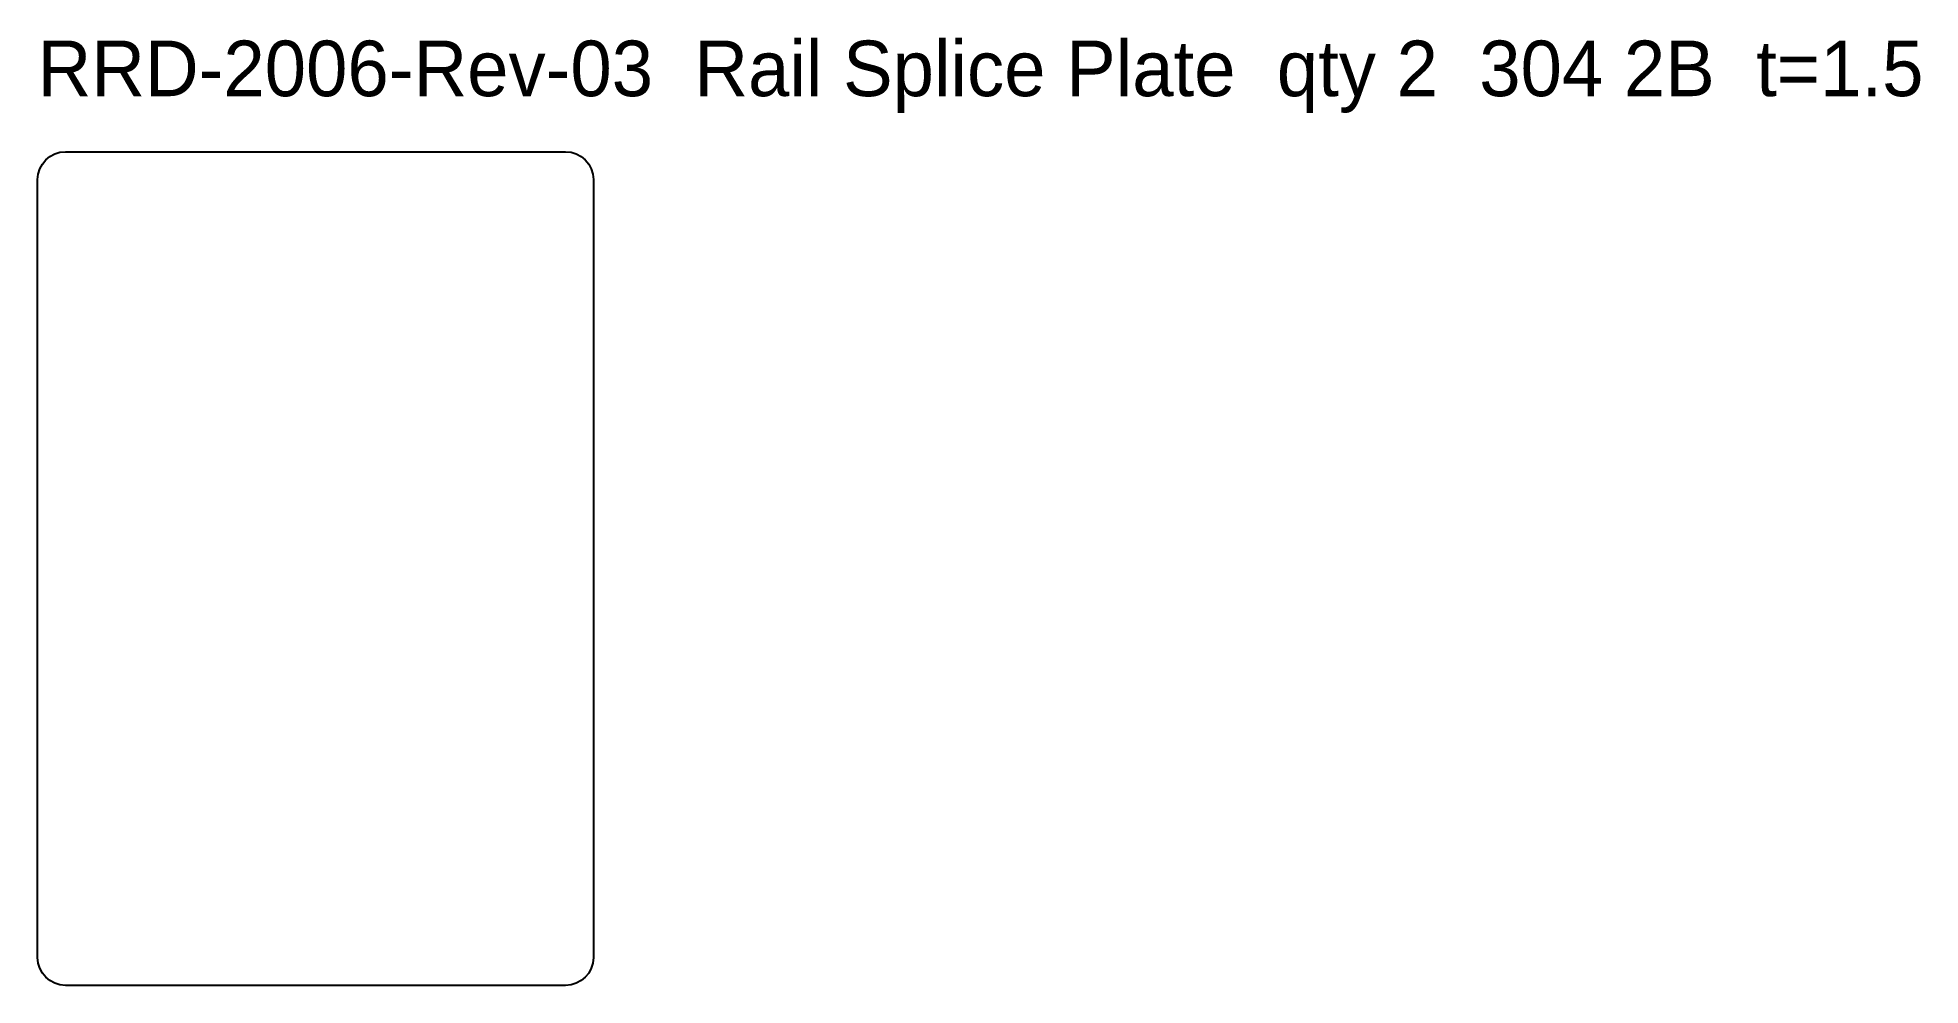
# Model space of a CAD drawing. Header units: millimetres. Extents: x 0 to 203, y 0 to 102.
import ezdxf

# ---------------------------------------------------------------- set-up
doc = ezdxf.new("R2010")
doc.units = ezdxf.units.MM
doc.layers.add('CUT', color=7, linetype='Continuous')
doc.layers.add('NOTES', color=3, linetype='Continuous')

msp = doc.modelspace()

# ---------------------------------------------------------------- linework, layer by layer
at = {"layer": 'CUT'}
msp.add_lwpolyline([(60, 3), (59.94, 2.41), (59.77, 1.85), (59.49, 1.33), (59.12, 0.88), (58.67, 0.51), (58.15, 0.23), (57.59, 0.06), (57, 0), (3, 0), (2.41, 0.06), (1.85, 0.23), (1.33, 0.51), (0.88, 0.88), (0.51, 1.33), (0.23, 1.85), (0.06, 2.41), (0, 3), (0, 87), (0.06, 87.59), (0.23, 88.15), (0.51, 88.67), (0.88, 89.12), (1.33, 89.49), (1.85, 89.77), (2.41, 89.94), (3, 90), (57, 90), (57.59, 89.94), (58.15, 89.77), (58.67, 89.49), (59.12, 89.12), (59.49, 88.67), (59.77, 88.15), (59.94, 87.59), (60, 87)], close=True, dxfattribs=at)

# ---------------------------------------------------------------- texts
at = {"layer": 'NOTES'}
msp.add_text('RRD-2006-Rev-03  Rail Splice Plate  qty 2  304 2B  t=1.5', height=6, dxfattribs=at).set_placement((0, 96))

doc.saveas('drawing.dxf')
